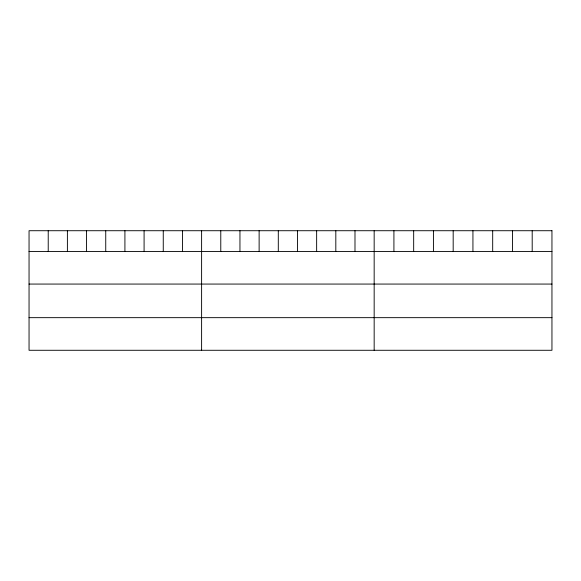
<?xml version="1.0" encoding="UTF-8"?>
<svg xmlns="http://www.w3.org/2000/svg" width="581" height="581" viewBox="0 0 581 581"><rect width="100%" height="100%" fill="white"/><g stroke="black" fill="none" stroke-linecap="round" stroke-linejoin="round"><path stroke-width="0.87" d="M29.05 251.45L551.95 251.45M29.05 284.065L551.95 284.065M29.05 317.662L551.95 317.662M532.196 230.722L532.196 251.45M512.442 230.722L512.442 251.45M492.688 230.722L492.688 251.45M472.934 230.722L472.934 251.45M453.18 230.722L453.18 251.45M433.426 230.722L433.426 251.45M413.672 230.722L413.672 251.45M393.918 230.722L393.918 251.45M374.164 230.722L374.164 350.278M354.991 230.722L354.991 251.45M335.818 230.722L335.818 251.45M316.645 230.722L316.645 251.45M297.472 230.722L297.472 251.45M278.299 230.722L278.299 251.45M259.126 230.722L259.126 251.45M239.953 230.722L239.953 251.45M220.78 230.722L220.78 251.45M201.607 230.722L201.607 350.278M182.434 230.722L182.434 251.45M163.261 230.722L163.261 251.45M144.088 230.722L144.088 251.45M124.915 230.722L124.915 251.45M105.742 230.722L105.742 251.45M86.569 230.722L86.569 251.45M67.396 230.722L67.396 251.45M48.223 230.722L48.223 251.45M551.95 230.722L29.05 230.722L29.05 350.278L551.95 350.278L551.95 230.722"/></g></svg>
